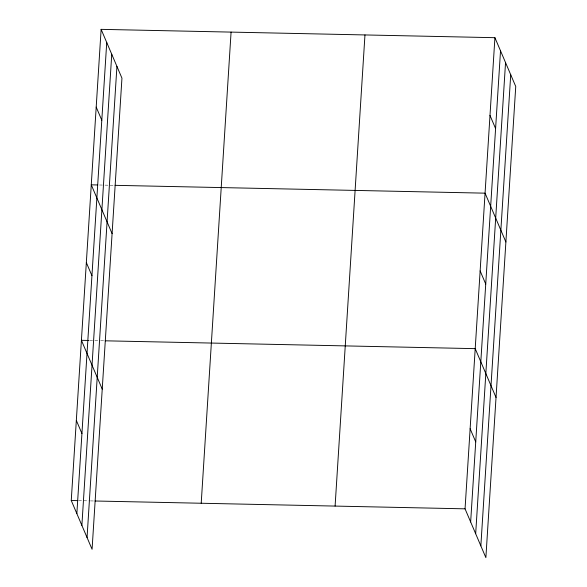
<?xml version="1.0" encoding="UTF-8"?>
<svg xmlns="http://www.w3.org/2000/svg" width="587" height="587" viewBox="0 0 587 587"><rect width="100%" height="100%" fill="white"/><g stroke="black" fill="none" stroke-linecap="round" stroke-linejoin="round"><path stroke-width="0.44" stroke-dasharray="2.94 2.2" d="M99.504 185L104.082 185.103M105 185.118L114.149 185.316M89.65 340.482L99.717 340.695M100.634 340.717L104.295 340.79M78.577 500.652L89.562 500.887M90.471 500.902L94.133 500.982"/><path stroke-width="0.88" d="M101.125 29.35L121.949 78.166L92.078 549.307L71.254 500.498L101.125 29.35L494.922 37.693L515.746 86.502L485.875 557.65L465.051 508.834L494.922 37.693M76.853 513.625L106.731 42.477M81.879 525.402L111.75 54.253M87.052 537.531L116.93 66.39M201.209 503.25L231.08 32.102M335.096 506.082L364.967 34.941M470.649 521.968L500.52 50.82M475.675 533.744L505.546 62.596M480.848 545.873L510.719 74.725M97.677 184.964L91.271 184.832L112.095 233.641M115.067 185.331L485.067 193.167L505.884 241.983M88.732 340.46L81.41 340.306L102.233 389.122M105.205 340.812L475.206 348.649L496.03 397.458M71.254 500.498L77.66 500.63M95.05 500.997L465.051 508.834M489.991 115.426L495.597 128.56M480.137 270.908L485.735 284.035M470.128 428.745L475.727 441.872M96.202 107.091L101.8 120.218M86.34 262.565L91.939 275.699M76.332 420.402L81.938 433.529"/></g></svg>
